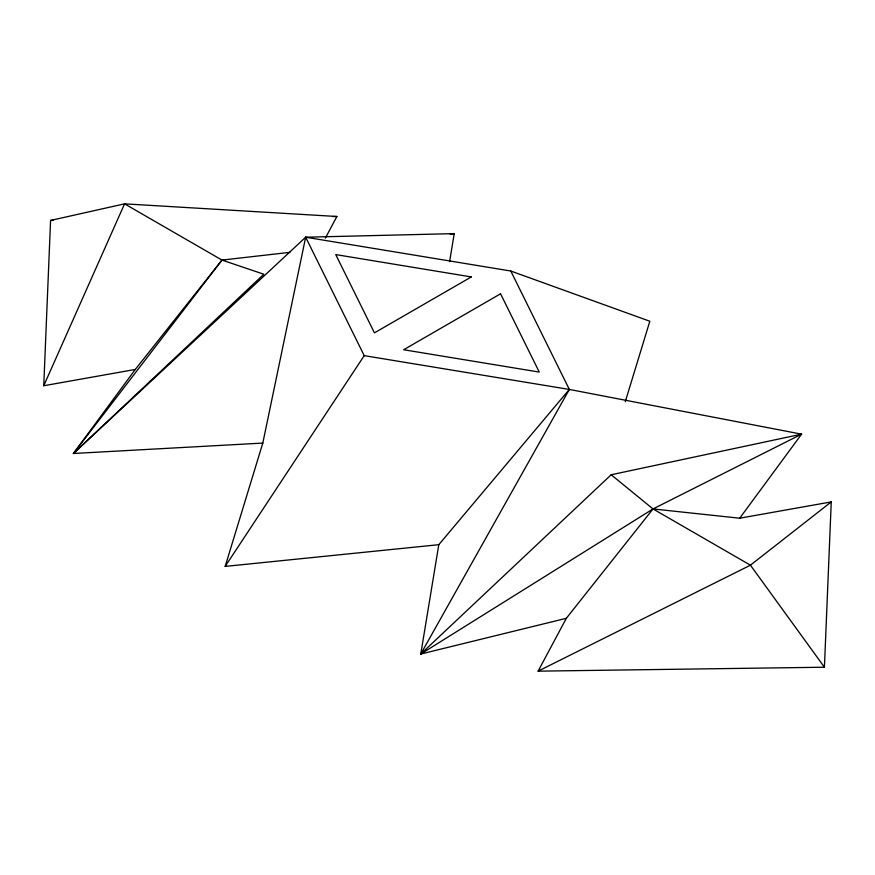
<?xml version="1.0" encoding="UTF-8"?>
<svg xmlns="http://www.w3.org/2000/svg" width="875" height="875" viewBox="0 0 875 875"><rect width="100%" height="100%" fill="white"/><g stroke="black" fill="none" stroke-linecap="round" stroke-linejoin="round"><path stroke-width="1.31" d="M289.888 252.35L221.977 260.083L135.286 369.447L43.75 385.744L50.575 220.434L124.567 203.842L336.897 216.497L325.347 238.12M798.864 434.317L801.587 434.164L653.023 508.944L566.322 618.308L538.103 671.158L824.425 667.22L831.25 501.911L739.714 518.208L653.023 508.944L611.177 474.764L420.766 654.03L438.802 544.688L569.33 389.441L801.587 434.164L739.714 518.208M449.608 261.625L454.234 233.625L305.67 237.213L73.413 453.491L262.806 443.078L305.67 237.213L510.781 271.02L649.83 321.245L625.264 401.734M438.802 544.688L225.17 566.409L262.806 443.078M43.75 385.744L124.567 203.842L221.977 260.083L263.823 274.225L73.413 453.491L135.286 369.447M566.322 618.308L420.766 654.03L569.33 389.441L510.781 271.02M225.17 566.409L364.219 355.644L305.67 237.213M73.413 453.491L221.977 260.083L224.689 260.367M831.25 501.911L750.433 565.184L538.103 671.158M420.766 654.03L653.023 508.944L750.433 565.184L824.425 667.22M451.566 234.194L454.234 233.625L450.155 234.084M611.177 474.764L801.587 434.164M50.575 220.434L53.298 220.402M332.806 216.552L336.897 216.497M364.219 355.644L569.33 389.441M471.33 276.927L374.445 332.861L335.737 254.581L471.33 276.927M500.555 293.792L403.67 349.738L539.263 372.083L500.555 293.792"/></g></svg>
